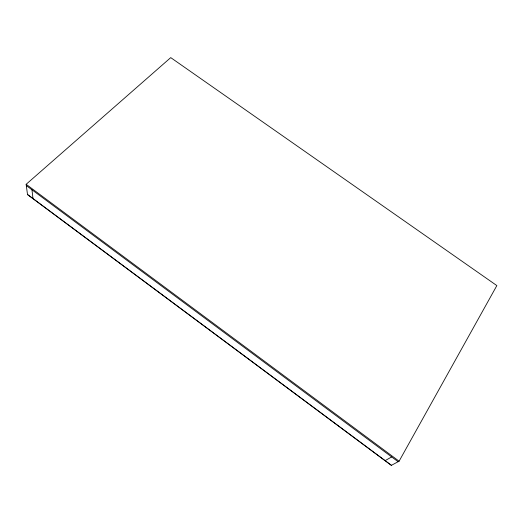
<?xml version="1.0" encoding="UTF-8"?>
<svg xmlns="http://www.w3.org/2000/svg" width="523" height="523" viewBox="0 0 523 523"><rect width="100%" height="100%" fill="white"/><g stroke="black" fill="none" stroke-linecap="round" stroke-linejoin="round"><path stroke-width="0.78" d="M399.095 461.194L496.85 285.591L170.733 57.622L26.15 184.299L27.503 194.602L391.335 465.378L399.095 461.194L26.15 184.299M385.144 460.626L391.668 456.932M26.32 185.593L398.121 461.717M27.484 194.445L391.452 465.313M31.955 189.777L33.008 198.557"/></g></svg>
